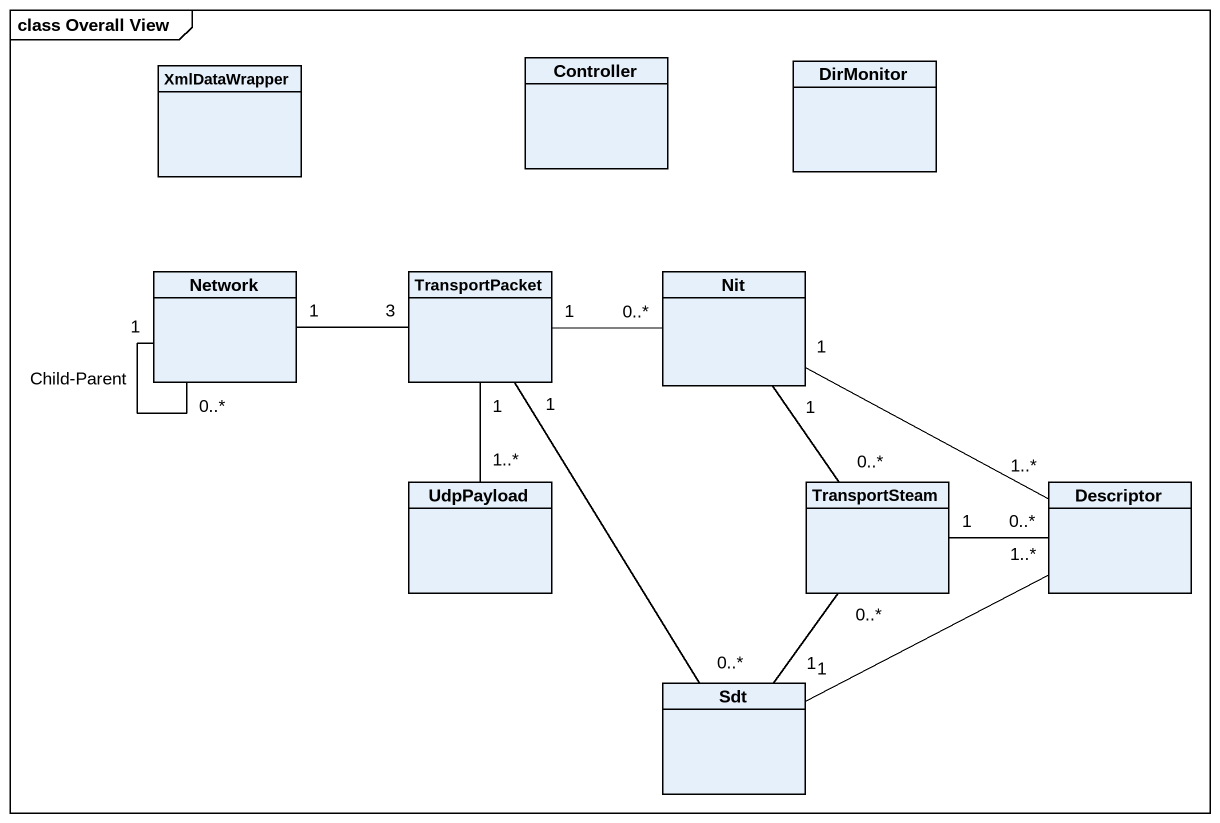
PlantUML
@startuml
mainframe class Overall View
hide circle
hide empty members
class Controller
class DirMonitor
class XmlDataWrapper
class "Network" as Network_
class TransportPacket
class Nit
class UdpPayload
class TransportSteam
class Descriptor
class Sdt
Network_ "1" -- "0..*" Network_ : Child-Parent
Network_ "1" -right- "3" TransportPacket
TransportPacket "1" -right- "0..*" Nit
TransportPacket "1" -- "1..*" UdpPayload
TransportPacket "1" -- "0..*" Sdt
Nit "1" -- "0..*" TransportSteam
Nit "1" -right- "1..*" Descriptor
TransportSteam "1" -right- "0..*" Descriptor
Sdt "1" -up- "0..*" TransportSteam
Sdt "1" -right- "1..*" Descriptor
@enduml
